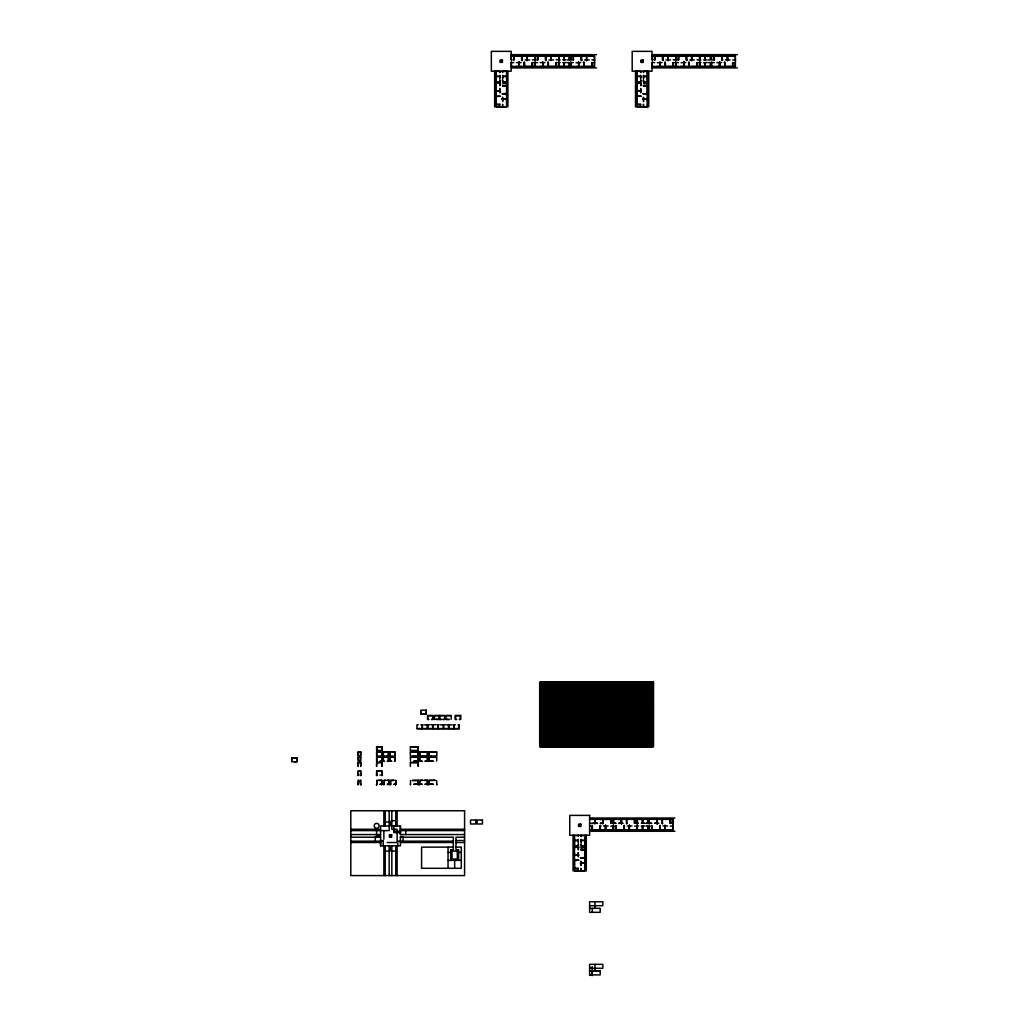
<?xml version="1.0" encoding="UTF-8"?>
<svg xmlns="http://www.w3.org/2000/svg" width="1027" height="1027" viewBox="0 0 1027 1027"><rect width="100%" height="100%" fill="white"/><g stroke="black" fill="none" stroke-linecap="round" stroke-linejoin="round"><path stroke-width="1.5" d="M385.202 851.101L389.836 851.101L389.836 845.812L380.581 845.812L380.581 841.177M464.589 834.566L400.414 834.566L400.414 825.965L391.159 825.965L391.159 820.676L395.793 820.676M592.258 974.777L592.386 971.08M594.903 970.194L594.453 970.951M600.192 971.08L589.691 971.106M562.873 701.916L562.835 706.537L569.459 706.537L569.459 697.282L578.715 697.282L578.715 693.315L574.08 693.315M593.157 970.951L594.004 970.951M590.397 974.751L589.614 974.918L589.614 964.327L602.836 964.327L602.836 968.307L589.729 968.191M600.192 970.951L600.192 974.918L589.614 974.918M599.126 971.093L598.459 970.951M596.674 970.951L595.865 970.951M597.984 970.951L597.098 970.951M594.903 970.964L594.903 964.443M590.294 968.307L589.703 968.307M511.189 54.662L596.52 54.662M652.042 54.662L737.373 54.662M511.189 55.984L523.757 55.984L521.947 56.151M652.042 55.984L664.61 55.984L662.787 56.151L662.787 60.606L662.62 55.984M513.667 56.151L511.356 56.151L511.356 59.784M526.902 56.151C517.569 55.946 538.482 56.049 527.236 56.151L526.902 60.606M534.836 56.151L531.704 55.984L547.571 55.984L545.761 56.151L545.761 60.606L545.594 55.984M551.05 56.151C562.308 56.049 541.383 55.946 550.716 56.151L551.05 60.606L550.883 55.984M558.983 56.151L563.951 56.151M573.541 56.151L581.141 56.151L581.141 59.951L581.975 59.951M586.764 56.151L589.909 55.984M668.089 56.151C679.335 56.049 658.423 55.946 667.755 56.151L668.089 60.606M676.023 56.151L678.333 56.151L678.333 59.784M705.125 56.151L710.093 56.151M711.737 56.151L714.06 56.151L714.06 59.784M594.543 59.951L591.899 59.784M735.396 59.951L732.739 59.951M521.947 60.606L521.78 55.984M534.836 60.606L535.003 55.984M558.816 60.606L558.649 56.151L555.517 55.984L594.543 55.984L594.543 66.562L546.248 66.562L548.071 66.396L548.071 61.928L548.238 66.562M586.764 60.606L586.443 56.151L584.62 55.984M594.543 60.606L594.376 56.151L591.231 55.984M699.669 60.606L699.503 56.151L696.357 55.984L735.396 55.984L735.396 66.562L687.102 66.562L688.924 66.396L688.924 61.928L689.091 66.562M735.396 60.606L735.229 56.151L732.084 55.984M578.496 61.928L578.83 66.396L580.653 66.562M675.856 61.928L675.856 66.562M711.737 61.928L711.583 66.562M724.805 61.928L724.805 66.562M511.189 62.596L513.834 62.596M556.005 62.596L556.839 62.596M570.73 62.596L573.374 62.596M594.543 62.596L593.876 62.596M652.042 62.596L654.687 62.596M673.044 62.596L673.866 62.596M689.245 62.596L688.424 62.596M711.583 62.596L714.227 62.596M735.396 62.596L734.729 62.596M534.836 66.396L532.525 66.396L532.525 62.763M542.782 66.396C531.524 66.498 552.436 66.601 543.116 66.396L542.782 61.928L542.949 66.562M556.005 66.396L548.405 66.396L548.405 62.596L547.571 62.596M558.983 66.396L563.951 66.396M578.496 66.396L575.364 66.562M659.809 66.396C648.563 66.498 669.476 66.601 660.143 66.396L659.809 61.928L659.976 66.562M673.044 66.396L665.432 66.396L665.432 62.596L664.61 62.763M676.023 66.396L679.168 66.562L663.288 66.562L665.111 66.396L665.111 61.928L665.278 66.562M689.245 66.396L696.858 66.396L696.858 62.596L697.68 62.596M697.192 66.396L699.503 66.396L699.503 62.763M705.125 66.396L710.093 66.396M711.737 66.396L714.882 66.562M724.638 66.396L722.828 66.562M732.906 66.396L735.229 66.396L735.229 62.763M511.189 66.562L514.501 66.562L511.356 66.396L511.356 61.928L511.189 71.197L491.342 71.197L491.342 51.35L511.189 51.35L511.189 59.951L511.857 59.951M652.042 66.562L655.354 66.562L652.209 66.396L652.209 61.928L652.042 71.197L632.196 71.197L632.196 51.35L652.042 51.35L652.042 59.951L652.697 59.951M511.189 67.885L596.52 67.885M652.042 67.885L737.373 67.885M506.401 71.364L502.755 71.364L502.588 72.519L502.588 71.197M506.401 76.319L502.755 76.319C502.537 72.147 502.652 82.353 502.755 76.653M495.977 76.486L499.944 76.486M502.588 76.486L506.568 76.486M636.83 76.486L640.797 76.486M643.441 76.486L647.408 76.486M495.977 81.775L499.944 81.775L499.944 79.798L499.777 81.608M506.568 81.775L502.588 81.775L502.588 79.798L502.755 81.608M636.83 81.775L640.797 81.775L640.797 79.798L640.63 81.608M647.408 81.775L643.441 81.775L643.441 79.798L643.608 81.608M495.977 83.097L500.611 83.264M506.568 83.097L502.755 83.264M636.83 83.097L641.464 83.264M647.408 83.097L643.608 83.264M506.401 85.588L502.588 85.087L502.588 85.909L506.401 85.909M502.588 85.754L506.568 85.754M643.441 85.754L647.408 85.754M495.977 86.409L496.144 83.264M636.83 86.409L636.997 83.264M495.977 87.731L496.144 90.877L500.611 91.21L495.977 91.044M636.83 87.731L636.997 90.877L641.464 91.21L636.83 91.044M495.977 93.021L496.144 91.21M636.83 93.021L636.997 91.21M506.401 93.521L502.755 93.855M506.568 93.688L501.933 93.688L506.401 93.855M647.408 93.688L642.786 93.688L647.241 93.855L647.408 95.665M495.977 94.343L496.144 96.166M636.83 94.343L636.997 96.166M495.977 96.333L500.611 96.333M636.83 96.333L641.464 96.166M647.408 96.987L647.241 98.81L642.786 98.81L647.241 99.144L647.408 102.289M506.401 98.81L501.933 98.81L506.401 99.144M501.933 98.977L506.568 98.977M642.786 98.977L647.408 98.977M647.408 103.611L647.241 106.757L642.786 106.911M495.977 104.266L499.944 104.099L499.944 104.934L496.144 104.433L496.144 106.757L499.944 106.256L499.944 106.911M636.83 104.266L640.797 104.099L640.797 104.934L636.997 104.433L636.997 106.757L640.797 106.256L640.797 106.911M506.401 106.757L501.933 106.911M539.688 683.391L653.467 683.391M539.688 684.714L653.467 684.714M539.688 686.036L653.467 686.036M539.688 687.358L653.467 687.358M539.688 688.681L653.467 688.681M539.688 690.003L653.467 690.003M539.688 691.325L653.467 691.325M584.671 691.993L580.037 691.993L580.037 697.282L589.305 697.282L589.305 705.883M539.688 692.647L653.467 692.647M539.688 693.97L653.467 693.97M539.688 695.292L653.467 695.292M539.688 696.627L653.467 696.627M539.688 697.949L653.467 697.949M539.688 699.271L653.467 699.271M539.688 700.594L653.467 700.594M539.688 701.916L653.467 701.916M539.688 703.238L653.467 703.238M539.688 704.561L653.467 704.561M539.688 705.883L653.467 705.883M578.214 706.05L580.537 706.05L580.537 708.36L578.214 708.36M539.688 707.205L653.467 707.205M539.688 708.527L653.467 708.527M539.688 709.85L653.467 709.85M539.688 711.172L653.467 711.172M576.07 711.839L569.459 711.839L569.459 710.517L576.07 710.517L576.07 717.128M644.866 711.839L653.467 711.839M539.688 712.494L653.467 712.494M539.688 713.816L653.467 713.816M539.688 715.139L653.467 715.139M444.575 715.665L439.62 715.665L439.62 719.298L441.43 719.465L436.141 719.465M446.231 715.665L451.187 715.665M539.688 716.461L653.467 716.461M539.688 717.783L653.467 717.783M642.222 718.451L610.474 718.451L610.474 739.62L650.155 739.62L650.155 718.451L644.866 718.451M539.688 719.105L653.467 719.105M434.819 719.298L434.318 715.665L439.286 715.665L439.286 719.298L436.141 719.298M444.575 719.298L442.753 719.465L444.742 719.465L444.742 715.498L434.151 715.498L434.151 719.465L434.819 719.465M446.231 719.298L449.377 719.465L446.065 719.465L446.065 715.498L451.354 715.498L451.187 719.298M539.688 720.441L653.467 720.441M636.933 721.095L642.222 721.095L642.222 708.527M650.155 721.095L644.866 721.095L644.866 708.527M539.688 721.763L653.467 721.763M574.08 722.417L578.715 722.417L578.715 717.128L569.459 717.128L569.459 707.86L564.17 707.86L564.17 712.494M584.671 722.417L580.037 722.417L580.037 717.128L589.305 717.128L589.305 707.86L591.95 707.86L591.95 712.494M539.688 723.085L653.467 723.085M539.688 724.407L653.467 724.407M422.906 724.921L420.929 724.754M424.228 724.921L429.53 724.754M452.021 724.921L446.719 724.921M453.343 724.754L455.32 724.754M539.688 725.73L653.467 725.73M636.933 726.384L639.577 726.384M539.688 727.052L653.467 727.052M539.688 728.374L653.467 728.374M417.129 728.567L422.084 728.567M438.285 728.567L443.253 728.567M647.511 729.029L650.155 729.029M539.688 729.696L653.467 729.696M539.688 731.019L653.467 731.019M636.933 731.686L650.155 731.686M539.688 732.341L653.467 732.341M539.688 733.663L653.467 733.663M539.688 734.985L653.467 734.985M539.688 736.308L653.467 736.308M539.688 737.63L653.467 737.63M539.688 738.952L653.467 738.952M539.688 740.274L653.467 740.274M539.688 741.597L653.467 741.597M539.688 742.932L653.467 742.932M539.688 744.254L653.467 744.254M539.688 745.576L653.467 745.576M410.505 746.873L418.117 746.873L418.117 750.506L410.505 750.506M410.505 752.162L418.117 752.162L418.117 755.795M436.642 752.162L429.029 752.162L429.029 755.795M410.505 761.097L410.338 757.284L418.284 757.284L418.284 761.264L413.65 761.264L418.117 761.097L418.117 757.451M436.642 761.097L436.809 757.284L428.862 757.284L428.862 761.264L433.497 761.264L429.029 761.097L429.029 757.451M410.505 762.625L418.117 762.625L418.284 766.437L418.284 762.47L410.338 762.47L410.338 766.437M358.089 775.038L358.744 775.038M360.734 775.038L360.066 774.871M376.601 775.038L377.268 775.038M381.903 775.038L379.913 775.038M410.505 780.494L410.505 784.949M436.642 780.494L436.809 784.949M358.243 784.127L358.089 784.294M360.567 784.127L360.734 784.294M376.768 784.127L376.601 784.294M381.736 784.127L379.913 784.294L381.903 784.294M384.047 784.127L383.88 784.294M389.015 784.127L387.192 784.294L389.169 784.294M390.658 784.127L390.491 784.294M395.626 784.127L393.803 784.294L395.793 784.294M410.505 784.127L410.338 784.294M418.117 784.127L413.65 784.294L418.284 784.294M419.773 784.127L422.251 784.294L419.607 784.294M427.373 784.127L424.896 784.294L427.54 784.294M429.029 784.127L433.497 784.294L428.862 784.294M436.642 784.127L436.809 784.294M589.614 818.031L674.944 818.031M589.614 819.353L598.215 819.353M385.202 821.998L389.836 821.998L389.836 825.965L380.581 825.965L380.581 835.233L376.601 835.233L376.601 830.599M594.736 823.153L592.913 823.32M595.069 823.153L597.547 823.32L589.614 823.32M602.669 823.153L600.192 823.32L603.003 823.32L603.003 819.52M610.937 823.153L610.616 819.52M613.594 823.153L616.072 823.32L612.76 823.32L613.26 819.52M621.194 823.153C613.324 823.269 627.869 823.359 621.528 823.153M626.483 823.153L626.817 823.32M649.308 823.153L651.786 823.32L649.141 823.32M656.921 823.153C649.051 823.269 663.596 823.359 657.241 823.153M662.21 823.153L662.543 823.32M672.955 823.32L672.3 823.32L672.788 819.52M602.836 823.988L602.836 819.353M637.241 825.31L637.074 829.777L633.929 829.932L672.955 829.932L672.955 819.353L624.673 819.353M672.955 825.31L672.788 829.777L669.655 829.932M589.614 825.965L592.425 825.965L592.425 829.777L600.025 829.777L600.025 825.965L600.859 825.965M623.838 825.965L624.673 825.965M659.565 825.965L660.387 825.965M672.955 825.965L670.31 826.132M350.81 829.277L380.581 829.277M400.414 829.277L464.589 829.277M623.838 829.777L616.239 829.777L616.239 825.965L615.404 826.132M659.565 829.777L651.952 829.777L651.952 825.965L651.131 826.132M589.614 829.932L602.181 829.932L600.359 829.777L600.359 825.31L600.192 829.932M350.81 830.599L389.169 830.599L389.169 810.752M400.414 830.599L464.589 830.599M393.803 831.267L400.414 831.267M589.614 831.267L674.944 831.267M400.414 832.589L393.803 832.589L393.803 825.965M350.81 834.566L380.581 834.566M350.81 837.21L380.581 837.21M400.414 837.21L453.343 837.21L453.343 849.778L450.699 849.778L450.699 860.369M464.589 837.21L455.988 837.21L455.988 849.778L458.633 849.778L458.633 860.369M380.581 840.522L383.225 840.522M455.988 840.522L464.589 840.522M574.401 840.522L578.368 840.522M581.012 840.522L584.979 840.522M350.81 841.177L383.225 841.177L383.225 845.812M453.343 841.177L397.77 841.177L397.77 845.812M350.81 842.512L380.581 842.512M387.192 842.512L397.115 842.512L397.115 829.277L391.826 829.277L391.826 810.752M400.414 842.512L453.343 842.512M455.988 842.512L464.589 842.512M574.401 845.812L578.368 845.812L578.368 843.835L578.201 845.645M584.979 845.812L581.012 845.812L581.012 843.835L581.179 845.645M453.343 847.134L421.583 847.134L421.583 868.303L461.277 868.303L461.277 847.134L455.988 847.134M574.401 847.134L579.023 847.134L574.555 847.301L574.401 850.446M584.979 847.134L581.012 847.134L581.012 847.801L584.812 847.301L584.812 849.611L581.012 849.124L581.012 849.945L584.812 849.945L584.812 857.558L581.179 857.892M581.012 849.778L584.979 849.778M395.793 851.101L391.159 851.101L391.159 845.812L400.414 845.812L400.414 836.556L403.072 836.556L403.072 841.177M574.401 851.768L574.555 854.913L579.023 855.234L574.401 855.08M448.042 852.423L450.699 852.423M458.633 852.423L461.277 852.423M574.401 857.057L574.555 855.234M584.979 857.725L580.345 857.725L584.812 857.892L584.979 859.702M574.401 858.379L574.555 860.202M448.042 860.369L461.277 860.369M574.401 860.369L579.023 860.202M584.979 861.024L584.812 862.847L580.345 863.181L584.979 863.014M584.979 866.326L584.812 863.181M584.979 867.648L584.812 870.78L580.345 870.947M574.401 868.303L578.368 868.136L578.368 868.97L574.555 868.47L574.555 870.78L578.368 870.293L578.368 870.947M589.614 905.711L602.836 905.711L602.836 901.745L589.614 901.745L589.614 912.323L600.192 912.323L600.192 908.356L589.614 908.356M733.406 62.596L732.585 62.596L732.585 66.396L724.972 66.396L724.972 62.596L724.151 62.596M732.739 62.596L732.739 66.562M730.762 55.984L727.617 56.151L727.617 60.606L727.283 56.151L725.473 55.984M730.094 59.951L725.473 59.784M727.45 55.984L727.45 60.606M724.151 55.984L722.328 56.151L722.328 60.606L722.161 55.984M722.828 59.951L721.994 59.951L721.994 56.151L714.394 56.151L714.394 59.951L713.56 59.784M721.493 62.596L716.872 62.596M721.493 66.562L719.683 66.396L719.683 61.928L719.349 66.396L716.204 66.562M719.516 61.928L719.516 66.562M714.227 55.984L714.227 59.951M712.237 59.951L711.583 59.951L711.583 55.984M710.26 55.984L710.26 59.951L708.271 59.951M710.26 66.562L710.26 62.596L708.271 62.596M706.948 59.951L703.636 59.951M706.948 62.596L703.636 62.763M704.958 55.984L704.958 59.951M704.958 62.596L704.958 66.562M704.792 59.784L704.792 56.151L699.836 56.151L699.836 59.784M704.792 62.763L704.792 66.396L699.836 66.396L699.836 62.763M700.992 59.951L697.025 59.784M700.992 62.596L699.015 62.596M699.669 55.984L699.669 66.562M697.025 62.596L697.025 66.562M694.38 59.951L689.746 59.951M691.736 55.984L691.736 60.606M687.102 59.951L686.28 59.951L686.28 56.151L678.667 56.151L678.667 59.951L677.846 59.951M686.434 55.984L686.601 60.606L686.601 56.151L688.424 55.984L672.544 55.984L675.689 56.151L675.689 60.606L675.856 55.984M685.779 62.596L681.145 62.763M683.789 61.928L683.789 66.562M678.5 55.984L678.5 59.951M678.5 62.596L675.188 62.596M676.523 59.951L673.211 59.784M675.689 62.763L675.689 66.396L673.378 66.396L673.378 62.763M673.211 62.596L673.211 66.562M670.567 59.951L665.932 59.951M670.477 819.52L670.978 823.32L670.143 823.32L670.143 819.52M670.31 819.353L670.31 823.32M668.333 829.932L665.188 829.777L665.188 825.31L664.854 829.777L663.031 829.932M667.922 55.984L667.922 60.606M667.666 825.965L663.031 825.965M665.021 825.31L665.021 829.932M663.288 59.951L662.466 59.951L662.466 56.151L654.854 56.151L654.854 59.951L654.032 59.784M662.376 819.353L662.376 823.988L662.21 819.52M661.966 62.596L657.331 62.763M661.709 829.932L659.899 829.777L659.899 825.31L659.732 829.932M657.241 819.52L657.241 823.988L656.921 819.52M657.087 819.353L657.087 823.988M654.687 55.984L654.687 59.951M654.52 59.784L654.52 56.151L652.209 56.151L652.209 59.784M652.145 682.069L652.145 746.899M651.786 825.965L651.786 829.932M651.619 826.132L651.619 829.777L649.308 829.777L649.308 826.132M650.823 682.069L650.823 746.899M649.809 825.965L649.141 825.965L649.141 829.932M649.5 682.069L649.5 746.899M649.308 819.52L649.141 823.988L649.141 819.353M648.73 71.197L648.73 106.911M648.178 682.069L648.178 746.899M647.819 819.353L647.819 823.32L645.842 823.32L647.652 823.153L647.652 819.52M647.819 829.932L647.819 825.965L645.842 825.965M647.652 826.132L647.652 829.777L642.697 829.777L642.697 826.132M647.408 71.197L647.408 106.911L636.83 106.911L636.83 71.197M647.511 721.095L647.511 731.686M647.241 76.653L647.241 81.608M647.241 83.264L647.241 85.588L643.441 85.087L643.441 85.909L647.241 85.909L647.241 93.521L643.608 93.855M646.856 682.069L646.856 746.899M645.534 682.069L645.534 746.899M644.866 731.686L644.866 739.62M644.52 825.965L641.207 826.132M644.199 682.069L644.199 746.899M643.608 76.653C643.505 82.353 643.39 72.147 643.608 76.319L647.241 76.319L647.241 71.364L643.608 71.364L643.441 72.519L643.441 71.197M643.608 98.81C643.415 92.469 643.493 107.013 643.608 99.144M643.608 106.757L643.441 104.266L643.441 106.911M642.876 682.069L642.876 746.899M642.697 819.52L642.697 823.153C648.396 823.256 638.191 823.372 642.363 823.153L642.363 819.52M642.53 819.353L642.53 823.32M642.53 825.965L642.53 829.932M642.363 826.132L642.363 829.777L637.408 829.777L637.408 826.132M641.554 682.069L641.554 746.899M640.797 71.197L640.797 72.519L640.63 71.364L636.997 71.364L636.997 76.319L640.63 76.319C640.848 72.147 640.732 82.353 640.63 76.653M640.797 83.097L640.797 85.754L640.63 83.264M640.63 90.877C640.745 83.007 640.822 97.552 640.63 91.21M640.63 96.166L636.997 96.499L636.997 104.099M640.232 682.069L640.232 746.899M639.577 721.095L639.577 731.686M638.91 682.069L638.91 746.899M638.563 825.965L634.596 826.132M637.587 682.069L637.587 746.899M637.408 819.52L637.408 823.153C640.989 822.935 633.608 824.976 637.074 819.52M637.241 819.353L637.241 829.932M636.997 76.653L636.997 81.608M636.933 718.451L636.933 739.62M636.265 682.069L636.265 746.899M635.508 71.197L635.508 106.911M634.943 682.069L634.943 746.899M634.763 819.52L635.251 823.32L634.429 823.32L634.429 819.52M634.596 819.353L634.596 823.32M633.62 682.069L633.62 746.899M632.298 682.069L632.298 746.899M631.952 825.965L627.317 825.965M630.976 682.069L630.976 746.899M629.654 682.069L629.654 746.899M629.294 825.31L629.294 829.932M628.331 682.069L628.331 746.899M627.009 682.069L627.009 746.899M626.65 819.353L626.65 823.988L626.483 819.52M625.687 682.069L625.687 746.899M624.365 682.069L624.365 746.899M624.005 829.932L624.172 825.31L624.172 829.777L625.995 829.932L610.115 829.932L613.26 829.777L613.26 825.31L613.427 829.932M623.35 819.353L618.049 819.52M623.042 682.069L623.042 746.899M621.72 682.069L621.72 746.899M621.528 819.52L621.528 823.988L621.194 819.52M621.361 819.353L621.361 823.988M620.385 682.069L620.385 746.899M619.063 682.069L619.063 746.899M617.74 682.069L617.74 746.899M616.726 819.353L599.537 819.52M616.418 682.069L616.418 746.899M616.072 825.965L616.072 829.932M615.905 826.132L615.905 829.777L613.594 829.777L613.594 826.132M615.096 682.069L615.096 746.899M614.082 825.965L610.783 826.132M613.774 682.069L613.774 746.899M613.594 819.52L613.427 823.988L613.427 819.353M612.451 682.069L612.451 746.899M611.129 682.069L611.129 746.899M610.783 819.353L610.783 823.32M609.807 682.069L609.807 746.899M608.485 682.069L608.485 746.899M608.125 825.965L603.504 825.965M607.162 682.069L607.162 746.899M605.84 682.069L605.84 746.899M605.481 825.31L605.481 829.932M604.518 682.069L604.518 746.899M603.196 682.069L603.196 746.899M601.873 682.069L601.873 746.899M600.551 682.069L600.551 746.899M599.229 682.069L599.229 746.899M597.894 682.069L597.894 746.899M596.571 682.069L596.571 746.899M595.249 682.069L595.249 746.899M595.069 819.52L594.903 823.988L594.903 819.353M594.903 901.745L594.903 908.356M594.594 701.916L594.594 705.883M594.376 62.763L594.376 66.396L592.065 66.396L592.065 62.763M593.927 682.069L593.927 746.899M592.605 682.069L592.605 746.899M592.553 62.596L591.732 62.596L591.732 66.396L584.119 66.396L584.119 62.596L583.297 62.596M592.258 829.932L592.091 825.31L591.591 829.932M592.258 908.356L592.258 912.323M592.143 966.6L592.143 975.65M591.899 62.596L591.899 66.562M591.282 682.069L591.282 746.899M589.96 682.069L589.96 746.899M589.254 59.951L584.62 59.951M588.638 682.069L588.638 746.899M587.316 682.069L587.316 746.899M586.61 55.984L586.61 60.606M586.648 697.282L586.648 701.916M586.648 711.839L586.648 717.128M586.301 835.233L586.301 870.947M585.993 682.069L585.993 746.899M584.979 835.233L584.979 835.888L581.179 835.4L581.179 836.556L581.012 835.233M584.812 840.689L584.812 845.645M584.671 682.069L584.671 746.899M583.952 66.562L583.952 61.928L583.798 66.396L581.975 66.562M583.297 55.984L581.475 56.151L581.475 60.606L581.308 55.984M583.349 682.069L583.349 746.899M582.027 682.069L582.027 746.899M581.179 840.689C581.077 846.389 580.961 836.183 581.179 840.356L584.812 840.356L584.979 837.21L584.979 870.947L574.401 870.947L574.401 837.21L574.555 840.356L578.201 840.356C578.419 836.183 578.304 846.389 578.201 840.689M581.179 862.847C580.974 856.505 581.064 871.05 581.179 863.181M581.179 870.78L581.012 868.303L581.012 870.947M580.653 62.596L576.019 62.763M580.704 682.069L580.704 746.899M579.382 682.069L579.382 746.899M578.663 61.928L578.663 66.562M578.368 835.233L578.368 836.556L578.201 835.4L574.401 835.888L574.401 835.233M578.368 847.134L578.368 849.778L578.201 847.301M578.06 682.069L578.06 746.899M578.201 854.913C578.317 847.044 578.394 861.589 578.201 855.234M578.201 860.202L574.555 860.536L574.555 868.136M576.738 682.069L576.738 746.899M575.402 682.069L575.402 746.899M574.555 840.689L574.555 845.645M574.042 66.562L570.896 66.396L570.896 61.928L570.73 66.562M574.08 682.069L574.08 746.899M573.374 55.984L573.541 59.951L572.707 59.951M573.207 59.784L573.207 56.151L570.896 56.151L570.896 59.784M573.066 835.233L573.066 870.947M572.758 682.069L572.758 746.899M571.436 682.069L571.436 746.899M571.384 59.951L570.73 59.951L570.73 55.984M570.113 682.069L570.113 746.899M569.407 55.984L569.407 59.951L567.418 59.951M569.407 66.562L569.407 62.596L567.418 62.763M569.24 59.784L569.24 56.151L564.272 56.151L564.272 59.784M569.24 62.763L569.24 66.396L564.272 66.396L564.272 62.763M568.791 682.069L568.791 746.899M567.469 682.069L567.469 746.899M566.095 59.951L562.796 59.784M566.095 62.596L562.796 62.596M566.147 682.069L566.147 746.899M564.824 682.069L564.824 746.899M564.118 55.984L564.118 59.951M564.118 62.596L564.118 66.562M563.502 682.069L563.502 746.899M562.18 682.069L562.18 746.899M560.858 682.069L560.858 746.899M560.139 59.951L556.172 59.784M560.139 62.596L558.162 62.763M559.535 682.069L559.535 746.899M558.816 55.984L558.816 66.562M558.649 62.763L558.649 66.396L556.339 66.396L556.339 62.763M558.213 682.069L558.213 746.899M556.891 682.069L556.891 746.899M556.172 62.596L556.172 66.562M555.568 682.069L555.568 746.899M554.246 682.069L554.246 746.899M553.527 59.951L548.893 59.951M552.924 682.069L552.924 746.899M551.589 682.069L551.589 746.899M550.267 682.069L550.267 746.899M548.944 682.069L548.944 746.899M547.622 682.069L547.622 746.899M546.248 59.951L545.427 59.951L545.427 56.151L537.814 56.151L537.814 59.951L536.993 59.951M546.3 682.069L546.3 746.899M544.926 62.596L540.305 62.596M544.978 682.069L544.978 746.899M543.655 682.069L543.655 746.899M542.333 682.069L542.333 746.899M541.011 682.069L541.011 746.899M537.647 55.984L537.647 59.951M537.647 62.596L534.348 62.596M537.493 59.784L537.493 56.151L535.17 56.151L535.17 59.784M535.67 59.951L532.358 59.784M535.003 66.562L535.17 61.928L535.17 66.396L538.315 66.562L522.435 66.562L524.258 66.396L524.258 61.928L524.425 66.562M533.026 62.596L532.191 62.596L532.191 66.396L524.592 66.396L524.592 62.596L523.757 62.763M532.358 62.596L532.358 66.562M529.714 59.951L525.079 59.951M527.069 55.984L527.069 60.606M522.435 59.951L521.613 59.951L521.613 56.151L514.001 56.151L514.001 59.951L513.179 59.951M521.113 62.596L516.478 62.596M519.136 61.928L519.136 66.562M513.834 55.984L513.834 59.951M507.89 71.197L507.89 106.911M506.568 71.197L506.568 106.911L495.977 106.911L495.977 71.197M502.755 98.81C502.562 92.469 502.639 107.013 502.755 99.144M502.755 106.757L502.588 104.266L502.588 106.911M499.944 71.197L499.944 72.519L499.777 71.364L496.144 71.364L496.144 76.319L499.777 76.319C499.995 72.147 499.879 82.353 499.777 76.653M499.944 83.097L499.944 85.754L499.777 83.264M499.777 90.877C499.905 83.007 499.982 97.552 499.777 91.21M499.777 96.166L496.144 96.499L496.144 104.099M496.144 76.653L496.144 81.608M494.655 71.197L494.655 106.911M459.133 724.921L459.133 728.567L454.165 728.567L454.165 724.921M457.965 724.921L459.287 724.754L459.287 728.734L416.962 728.734L416.962 724.754L418.284 724.754M454.666 860.369L454.666 868.303M453.998 724.754L453.998 728.734M453.831 724.921L453.831 728.567L448.876 728.567L448.876 724.921M448.709 724.754L448.709 728.734M448.542 724.921L448.542 728.567L443.587 728.567L443.587 724.921M448.042 847.134L448.042 868.303M445.397 724.754L440.108 724.921M443.42 724.754L443.42 728.734M439.453 715.498L439.453 719.465M438.786 724.754L437.463 724.754M438.131 724.754L438.131 728.734M437.964 724.921L437.964 728.567L432.996 728.567L432.996 724.921M436.141 724.754L430.852 724.754M433.497 755.962L436.809 755.962L436.809 751.995L428.862 751.995L428.862 755.962L432.174 755.795M432.829 724.754L432.829 728.734M432.662 724.921L432.662 728.567L427.707 728.567L427.707 724.921M427.54 724.754L427.54 728.734M427.373 724.921L427.373 728.567L422.418 728.567L422.418 724.921M427.373 755.795L427.373 752.162L419.773 752.162L419.773 755.795M427.373 757.451L427.373 761.097L424.896 761.264L427.54 761.264L427.54 757.284L419.607 757.284L419.607 761.264L422.251 761.264L419.773 761.097L419.773 757.451M426.885 755.795L427.54 755.962L427.54 751.995L419.607 751.995L419.607 755.962L425.563 755.795M426.051 710.376L426.051 714.009L421.096 714.009L421.096 710.376M422.251 724.754L422.251 728.734M412.328 755.795L418.284 755.962L418.284 751.995L410.338 751.995L410.338 755.962L411.005 755.962M405.716 830.599L405.716 834.566M400.414 825.965L400.414 834.566M397.115 810.752L397.115 825.965M397.115 845.812L397.115 875.582M395.793 810.752L395.793 825.965M395.793 845.812L395.793 875.582M394.959 755.795L394.959 752.162L390.003 752.162L390.003 755.795M394.959 757.451L394.471 761.264L395.125 761.264L395.125 757.284L389.836 757.284L389.836 761.264L391.826 761.264L390.003 761.097L390.003 757.451M394.471 755.795L395.125 755.962L395.125 751.995L389.836 751.995L389.836 755.962L393.148 755.962M391.826 845.812L391.826 875.582M389.169 845.812L389.169 875.582M388.347 755.795L388.347 752.162L383.392 752.162L383.392 755.795M388.347 757.451L388.347 761.097L387.192 761.264L388.514 761.264L388.514 757.284L383.225 757.284L383.225 761.264L384.547 761.264L383.392 761.097L383.392 757.451M386.524 755.795L388.514 755.962L388.514 751.995L383.225 751.995L383.225 755.962L385.202 755.962M385.202 810.752L385.202 825.965M385.202 845.812L385.202 875.582M383.88 810.752L383.88 825.965M383.88 830.599L383.88 839.2M383.88 845.812L383.88 875.582M381.736 755.795L381.736 752.162L376.768 752.162L376.768 755.795M381.736 757.451L381.736 761.097L379.913 761.264L381.903 761.264L381.903 757.284L376.601 757.284L376.601 761.264L377.268 761.264L376.768 757.451M380.581 845.812L380.581 836.556L375.279 836.556L375.279 841.177M378.591 755.962L381.903 755.962L381.903 751.995L376.601 751.995L376.601 755.962L377.268 755.962M695.035 55.984L689.746 55.984L691.569 56.151L691.569 60.606L691.903 56.151L695.035 55.984M502.434 60.118L500.11 60.118L500.11 62.429L502.434 62.429L502.434 60.118M643.274 60.118L640.964 60.118L640.964 62.429L643.274 62.429L643.274 60.118M501.933 60.606L500.611 60.606L500.611 61.928L501.933 61.928L501.933 60.606M642.786 60.606L641.464 60.606L641.464 61.928L642.786 61.928L642.786 60.606M519.29 61.928L518.969 66.396C507.71 66.498 528.623 66.601 519.29 66.396L519.29 61.928M683.956 61.928L683.623 66.396C672.377 66.498 693.289 66.601 683.956 66.396L683.956 61.928M653.467 682.069L539.688 682.069L539.688 746.899L653.467 746.899L653.467 682.069M580.037 706.537L578.715 706.537L578.715 707.86L580.037 707.86L580.037 706.537M426.218 710.209L420.929 710.209L420.929 714.176L426.218 714.176L426.218 710.209M432.829 715.498L427.54 715.498L427.54 719.465L428.862 719.465L427.707 719.298L427.707 715.665L432.662 715.665L432.662 719.298L431.507 719.465L432.829 719.465L432.829 715.498M460.622 715.498L455.32 715.498L455.32 719.465L456.643 719.465L455.487 719.298L455.487 715.665L460.455 715.665L460.455 719.298L459.287 719.465L460.622 719.465L460.622 715.498M381.903 746.706L376.601 746.706L376.601 750.673L381.903 750.673L381.903 746.706M418.284 746.706L410.338 746.706L410.338 750.673L418.284 750.673L418.284 746.706M381.736 746.873L376.768 746.873L376.768 750.506L381.736 750.506L381.736 746.873M360.734 751.88L358.089 751.88L358.089 755.846L360.734 755.846L360.734 751.88M360.567 752.046L358.243 752.046L358.243 755.679L360.567 755.679L360.567 752.046M360.734 757.169L358.089 757.169L358.089 761.135L358.744 761.135L358.243 757.335L360.567 757.335L360.066 761.135L360.734 761.135L360.734 757.169M297.047 757.836L291.758 757.836L291.758 761.803L292.413 761.803L291.925 758.003L296.88 758.003L296.88 761.636L293.735 761.803L297.047 761.803L297.047 757.836M360.734 762.47L358.089 762.47L358.089 766.437L358.243 762.625L360.567 762.625L360.734 766.437L360.734 762.47M381.903 762.47L376.601 762.47L376.601 766.437L376.768 762.625L381.736 762.625L381.903 766.437L381.903 762.47M360.734 771.059L358.089 771.059L358.089 775.693L358.243 771.226L360.567 771.226L360.734 775.693L360.734 771.059M381.903 771.059L376.601 771.059L376.601 775.693L376.768 771.226L381.736 771.226L381.903 775.693L381.903 771.059M358.744 780.327L358.089 780.327L358.089 784.949L358.744 780.327M360.734 780.327C358.834 779.583 361.812 791.47 360.734 780.327M377.102 780.327L376.601 784.949L377.102 780.327M381.903 780.327L378.424 780.327L381.736 780.494L381.736 784.949L381.903 780.327M385.87 780.327L383.88 780.327L383.88 784.949L384.047 780.494L385.87 780.327M389.169 780.327L387.192 780.327L389.015 780.494L389.015 784.949L389.169 780.327M393.97 780.327L390.491 780.327L390.491 784.949L390.658 780.494L393.97 780.327M395.793 780.327L395.626 784.949L395.793 780.327M418.284 780.327L412.161 780.494L418.117 780.494L418.284 784.949L418.284 780.327M422.906 780.327L419.607 780.327L419.607 784.949L419.773 780.494L422.906 780.327M427.54 780.327L424.228 780.327L427.373 780.494L427.373 784.949L427.54 780.327M434.986 780.327L428.862 780.327L428.862 784.949L429.029 780.494L434.986 780.327M464.589 810.752L350.81 810.752L350.81 875.582L464.589 875.582L464.589 810.752M589.614 815.387L569.767 815.387L569.767 835.233L589.614 835.233L589.614 815.387M475.835 820.021L470.533 820.021L470.533 823.988L475.835 823.988L475.835 820.021M482.446 820.021L477.157 820.021L477.157 823.988L482.446 823.988L482.446 820.021M580.846 824.155L578.535 824.155L578.535 826.465L580.846 826.465L580.846 824.155M580.345 824.642L579.023 824.642L579.023 825.965L580.345 825.965L580.345 824.642M605.648 825.31L605.314 829.777C595.994 829.983 616.906 829.88 605.648 829.777L605.648 825.31M629.461 825.31L629.14 829.777C619.807 829.983 640.72 829.88 629.461 829.777L629.461 825.31M391.659 834.733L389.336 834.733L389.336 837.044L391.659 837.044L391.659 834.733M391.159 835.233L389.836 835.233L389.836 836.556L391.159 836.556L391.159 835.233M457.31 851.101L452.021 851.101L452.021 859.047L457.31 859.047L457.31 851.101M375.227 827.813A2.452 2.452 0 0 0 379.091 826.029A2.452 2.452 0 0 0 375.612 823.577A2.452 2.452 0 0 0 375.227 827.813M564.298 699.246A2.452 2.452 0 0 0 567.982 697.115A2.452 2.452 0 0 0 564.298 694.984A2.452 2.452 0 0 0 564.298 699.246"/></g></svg>
